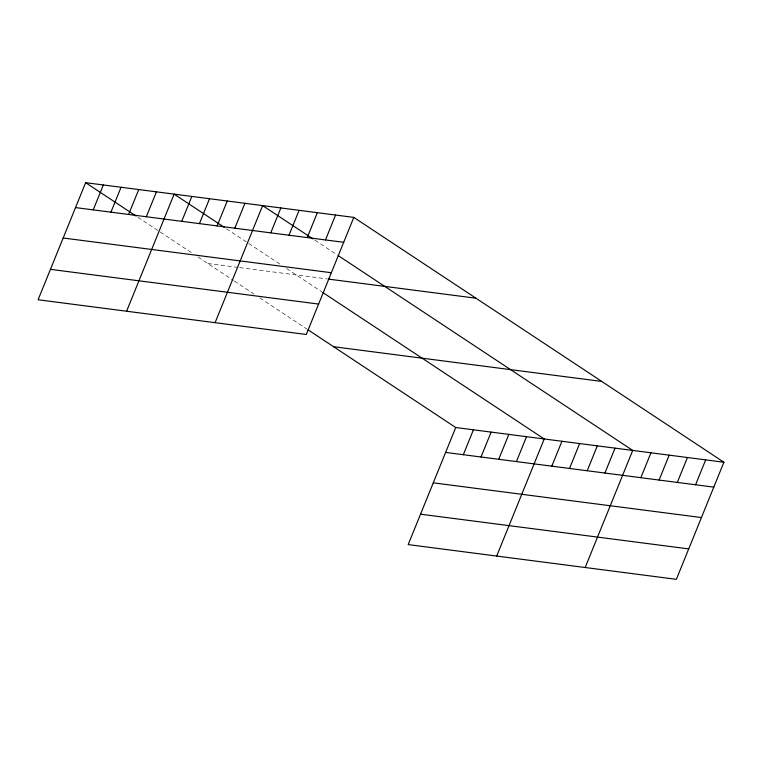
<?xml version="1.0" encoding="UTF-8"?>
<svg xmlns="http://www.w3.org/2000/svg" width="762" height="762" viewBox="0 0 762 762"><rect width="100%" height="100%" fill="white"/><g stroke="black" fill="none" stroke-linecap="round" stroke-linejoin="round"><path stroke-width="0.57" stroke-dasharray="3.81 2.86" d="M207.769 263.481L238.449 267.452M239.63 267.605L326.946 278.911M314.973 240.22L337.271 254.975M226.476 228.771L280.759 264.681M286.579 268.519L321.831 291.846M137.979 217.313L192.262 253.222M198.082 257.07L233.334 280.387M234.315 281.035L253.975 294.046M259.871 297.952L307.057 329.165"/><path stroke-width="1.14" d="M353.806 217.399L85.639 182.68L38.1 299.761L306.267 334.48L353.806 217.399L723.9 462.239L676.361 579.32L408.194 544.601L455.733 427.52L723.9 462.239M93.231 209.874L103.337 184.975M110.928 212.169L121.044 187.271M128.626 214.455L138.741 189.557M146.323 216.751L156.439 191.853M126.597 311.22L174.136 194.139L224.542 227.486M181.727 221.332L191.834 196.434M199.425 223.618L209.531 198.72M217.122 225.914L227.238 201.016M234.82 228.209L244.935 203.302M215.094 322.678L262.633 205.597L313.039 238.944M270.758 232.858L280.864 207.959M288.988 235.22L299.104 210.322M307.229 237.582L317.335 212.684M325.46 239.944L335.575 215.036M463.325 454.704L473.431 429.806M481.022 457L491.128 432.102M498.719 459.296L508.826 434.388M516.417 461.582L526.532 436.683M496.681 556.05L544.23 438.979L322.812 292.494M551.812 466.163L561.927 441.265M569.519 468.459L579.625 443.56M587.216 470.745L597.322 445.846M604.914 473.04L615.02 448.142M585.178 567.509L632.727 450.428L338.233 255.613M640.852 477.688L650.958 452.79M659.082 480.05L669.198 455.152M677.323 482.413L687.429 457.514M695.554 484.775L705.669 459.877M75.533 207.588L343.7 242.297M63.179 238.001L331.346 272.72M328.127 279.063L475.936 298.199M50.454 269.348L318.621 304.067M333.604 346.72L601.77 381.438M445.618 452.418L713.794 487.137M433.273 482.841L701.44 517.55M420.538 514.179L688.715 548.897M85.639 182.68L136.046 216.027M308.038 329.813L455.733 427.52"/></g></svg>
